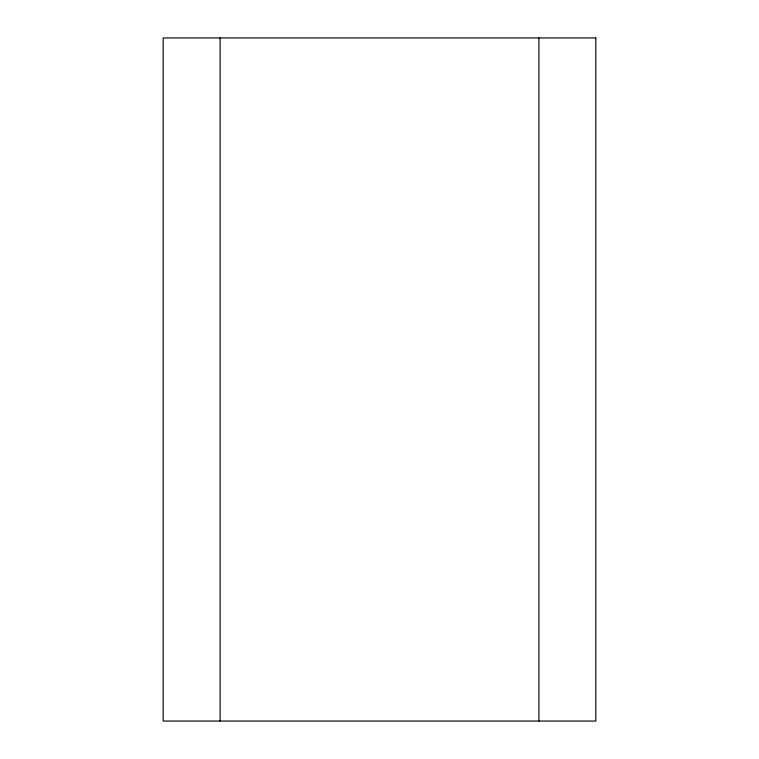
<?xml version="1.0" encoding="UTF-8"?>
<svg xmlns="http://www.w3.org/2000/svg" width="759" height="759" viewBox="0 0 759 759"><rect width="100%" height="100%" fill="white"/><g stroke="black" fill="none" stroke-linecap="round" stroke-linejoin="round"><path stroke-width="1.14" d="M538.89 37.95L538.89 721.05M220.11 37.95L220.11 721.05M595.815 37.95L163.185 37.95L163.185 721.05L595.815 721.05L595.815 37.95"/></g></svg>
